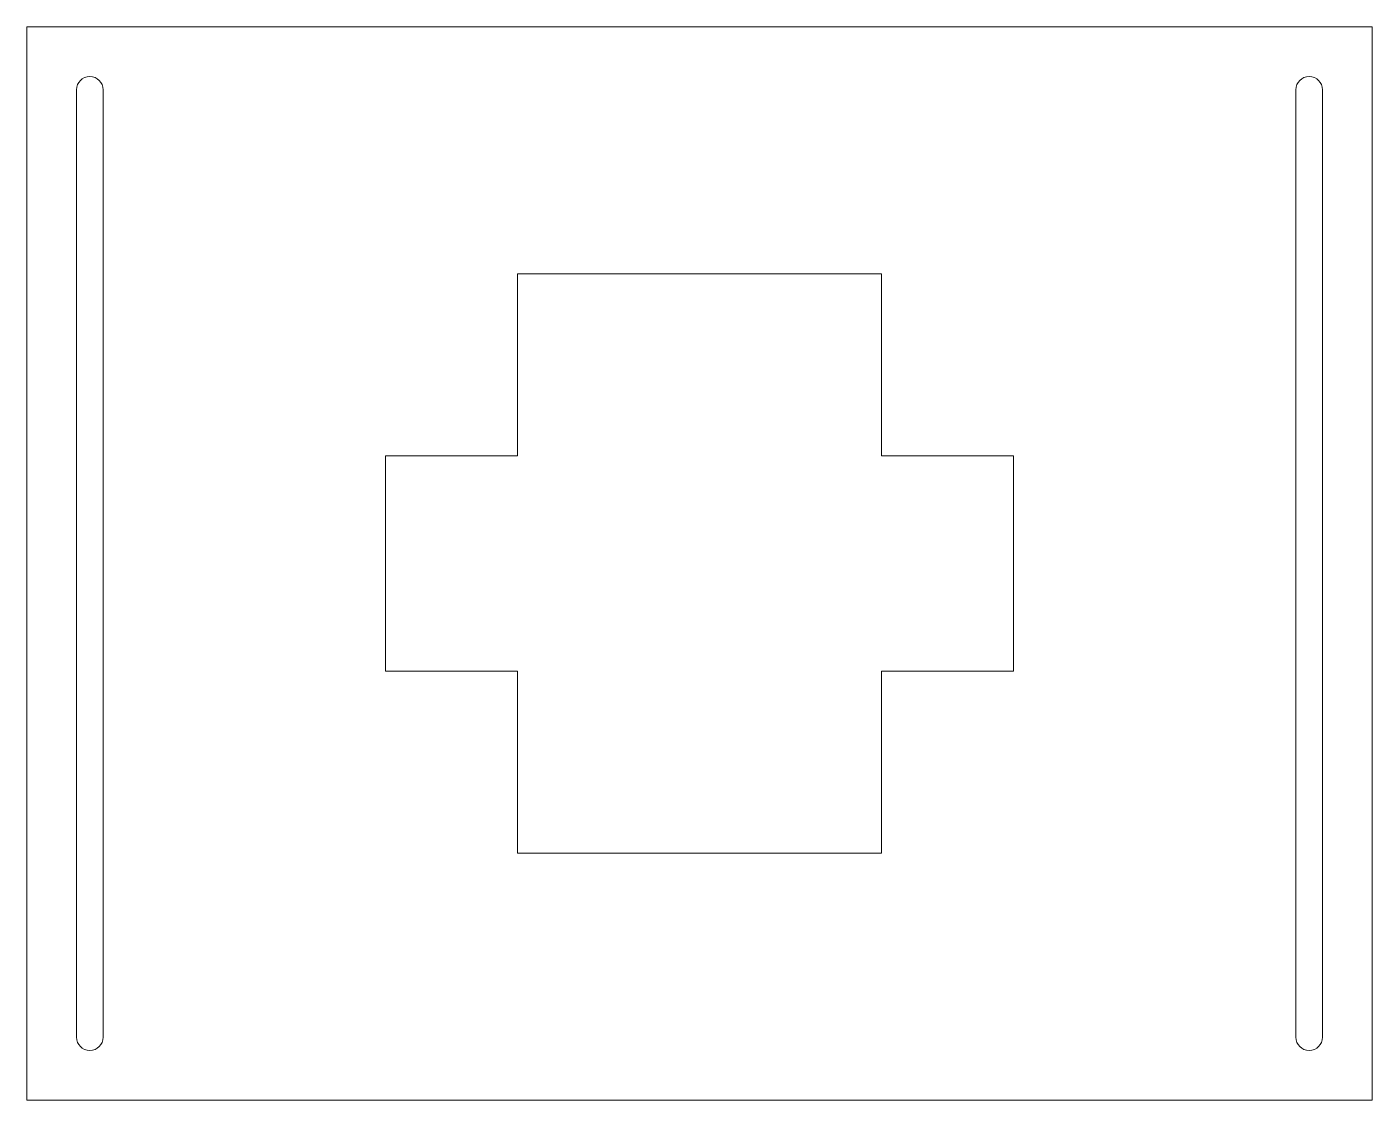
# Model space of a CAD drawing. Header units: millimetres. Extents: x 0 to 163, y 0 to 130.
import ezdxf

# ---------------------------------------------------------------- set-up
doc = ezdxf.new("R2010")
doc.units = ezdxf.units.MM
doc.header["$MEASUREMENT"] = 0
doc.layers.add('cut', color=7, linetype='Continuous', lineweight=0)

msp = doc.modelspace()

# ---------------------------------------------------------------- linework, layer by layer
at = {"layer": 'cut'}
for p, q in [((163, 130), (0, 130)), ((0, 130), (0, 0)), ((163, 0), (163, 130)), ((6, 122.375), (6, 7.625)), ((9.25, 7.625), (9.25, 122.375)), ((153.75, 122.375), (153.75, 7.625)), ((157, 7.625), (157, 122.375)), ((59.45, 100.1), (59.45, 78.05)), ((103.55, 100.1), (59.45, 100.1)), ((103.55, 78.05), (103.55, 100.1)), ((43.45, 78.05), (43.45, 51.95)), ((59.45, 78.05), (43.45, 78.05)), ((119.55, 78.05), (103.55, 78.05)), ((119.55, 51.95), (119.55, 78.05)), ((59.45, 51.95), (43.45, 51.95)), ((59.45, 29.9), (59.45, 51.95)), ((103.55, 51.95), (119.55, 51.95)), ((103.55, 51.95), (103.55, 29.9)), ((103.55, 29.9), (59.45, 29.9)), ((0, 0), (163, 0))]:
    msp.add_line(p, q, dxfattribs=at)
for centre, start, end in [((7.625, 122.375), 0, 180), ((155.375, 122.375), 0, 180), ((7.625, 7.625), 180, 0), ((155.375, 7.625), 180, 0)]:
    msp.add_arc(centre, 1.625, start, end, dxfattribs=at)

doc.saveas('drawing.dxf')
